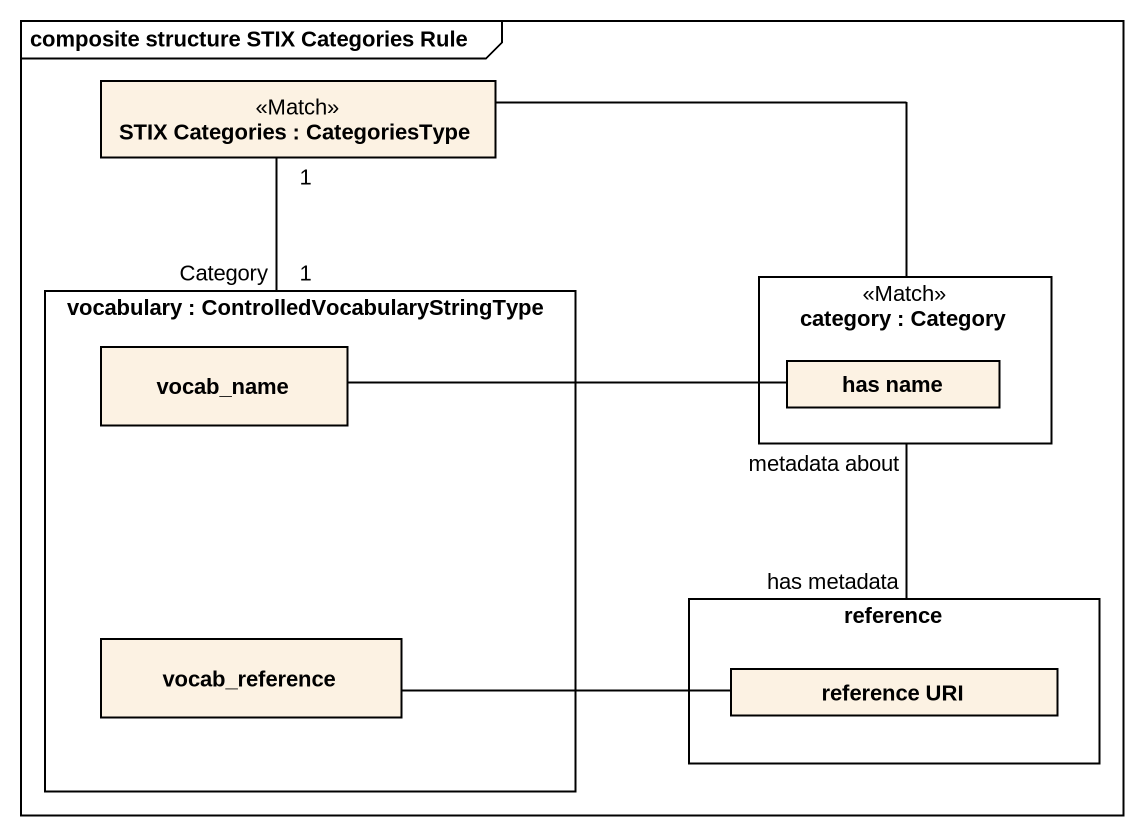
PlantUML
@startuml
mainframe composite structure STIX Categories Rule
rectangle "STIX Categories : CategoriesType" as STIX_Categories <<Match>>
rectangle "vocabulary : ControlledVocabularyStringType" as vocabulary {
  rectangle vocab_name
  rectangle vocab_reference
}
rectangle "category : Category" as category <<Match>> {
  rectangle "has name" as has_name
}
rectangle reference {
  rectangle "reference URI" as reference_URI
}
STIX_Categories "1" -- "Category\n1" vocabulary
STIX_Categories -right- category
vocab_name -right- has_name
category "metadata about" -- "has metadata" reference
vocab_reference -right- reference_URI
@enduml
